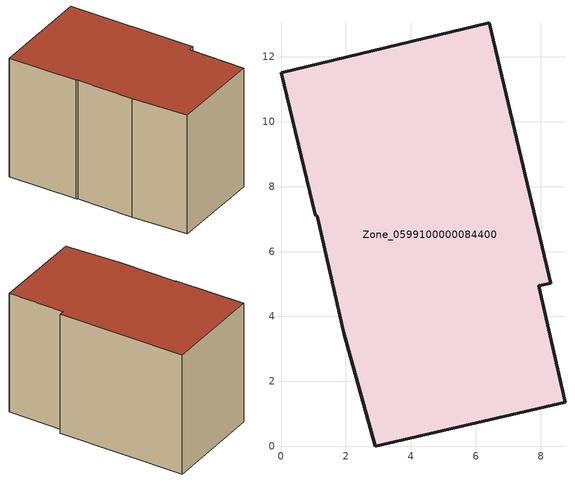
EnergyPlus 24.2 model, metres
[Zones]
Zone_0599100000084400
 floor ground (C_G): 1.05,7.13 0,11.51 6.42,13.05 8.3,5.03 7.94,4.94 8.74,1.36 2.9,0 1.93,3.5 1.11,7.09 z0
 wall outside (C_F): 8.74,1.36 7.94,4.94 8.3,5.03 6.42,13.05 0,11.51 1.05,7.13 1.11,7.09 1.93,3.5 2.9,0 8.74,1.36 z0:7.96
 roof outside (C_R): 0,11.51 1.05,7.13 1.11,7.09 1.93,3.5 2.9,0 8.74,1.36 7.94,4.94 8.3,5.03 6.42,13.05 z7.96
[BUILDING]
Pand.0599100000084400: North Axis=0; Terrain=City; Loads Convergence Tolerance Value=0.04; Temperature Convergence Tolerance Value=0.4; Solar Distribution=FullExterior; Maximum Number of Warmup Days=25; Minimum Number of Warmup Days=1
[Site:Location]
Rotterdam.The.Hague.AP_ZH_NLD Design_Conditions: Latitude=51.96; Longitude=4.45; Time Zone=1; Elevation=-4.5
[SITE:GROUNDTEMPERATURE:BUILDINGSURFACE]
18, 18, 18, 18, 18, 18, 18, 18, 18, 18, 18, 18
[MATERIAL] Thermal Absorptance=0.9; Solar Absorptance=0.7; Visible Absorptance=0.7
Name | Roughness | Thickness | Conductivity | Density | Specific Heat
G.TC.1965-1974 | MediumSmooth | 0.15 | 0.882353 | 540 | 1210
F.TC.1965-1974 | Rough | 0.3 | 0.697674 | 1920 | 840
R.TC.1965-1974 | MediumRough | 0.2 | 0.232558 | 1500 | 1000
[CONSTRUCTION]
C_G: G.TC.1965-1974
C_F: F.TC.1965-1974
C_R: R.TC.1965-1974
[ZONE]
Zone_0599100000084400: Type=1; Multiplier=1; Ceiling Height=Autocalculate; Volume=Autocalculate; Floor Area=autocalculate; Part of Total Floor Area=Yes
[ZONEINFILTRATION:DESIGNFLOWRATE]
Infil_Zone_0599100000084400: Zone or ZoneList or Space or SpaceList=Zone_0599100000084400; Schedule=AlwaysOn; Design Flow Rate Calculation Method=Flow/Area; Flow Rate per Floor Area=0.003; Constant Term Coefficient=1; Temperature Term Coefficient=0; Velocity Term Coefficient=0; Velocity Squared Term Coefficient=0
[HVACTEMPLATE:ZONE:IDEALLOADSAIRSYSTEM]
Zone_0599100000084400: Maximum Heating Supply Air Temperature=50; Minimum Cooling Supply Air Temperature=13; Maximum Heating Supply Air Humidity Ratio=0.0156; Minimum Cooling Supply Air Humidity Ratio=0.0077; Heating Limit=NoLimit; Cooling Limit=NoLimit; Dehumidification Control Type=ConstantSensibleHeatRatio; Cooling Sensible Heat Ratio=0.7; Dehumidification Setpoint=60; Humidification Control Type=None; Humidification Setpoint=30; Outdoor Air Method=None; Outdoor Air Flow Rate per Person=0.00944; Outdoor Air Flow Rate per Zone Floor Area=0; Outdoor Air Flow Rate per Zone=0; Demand Controlled Ventilation Type=None; Outdoor Air Economizer Type=NoEconomizer; Heat Recovery Type=None; Sensible Heat Recovery Effectiveness=0.7; Latent Heat Recovery Effectiveness=0.65
[ZONECONTROL:THERMOSTAT]
ThermostatControl_Zone_0599100000084400: Zone or ZoneList=Zone_0599100000084400; Control Type Schedule=DualSetpointControlType; Control 1=Thermostat_Zone_0599100000084400; Temperature Difference Between Cutout And Setpoint=0
[THERMOSTATSETPOINT:DUALSETPOINT]
Thermostat_Zone_0599100000084400: Heating Setpoint Temperature Schedule=HeatingSetpoint_Zone_0599100000084400; Cooling Setpoint Temperature Schedule=CoolingSetpoint_Zone_0599100000084400
[SCHEDULE:COMPACT]
HeatingSetpoint_Zone_0599100000084400: Through: 12/31, For: AllDays, Until: 24:00, 21
CoolingSetpoint_Zone_0599100000084400: Through: 12/31, For: AllDays, Until: 24:00, 24
DualSetpointControlType: Through: 12/31, For: AllDays, Until: 24:00, 4
AlwaysOn: Through: 12/31, For: AllDays, Until: 24:00, 1
